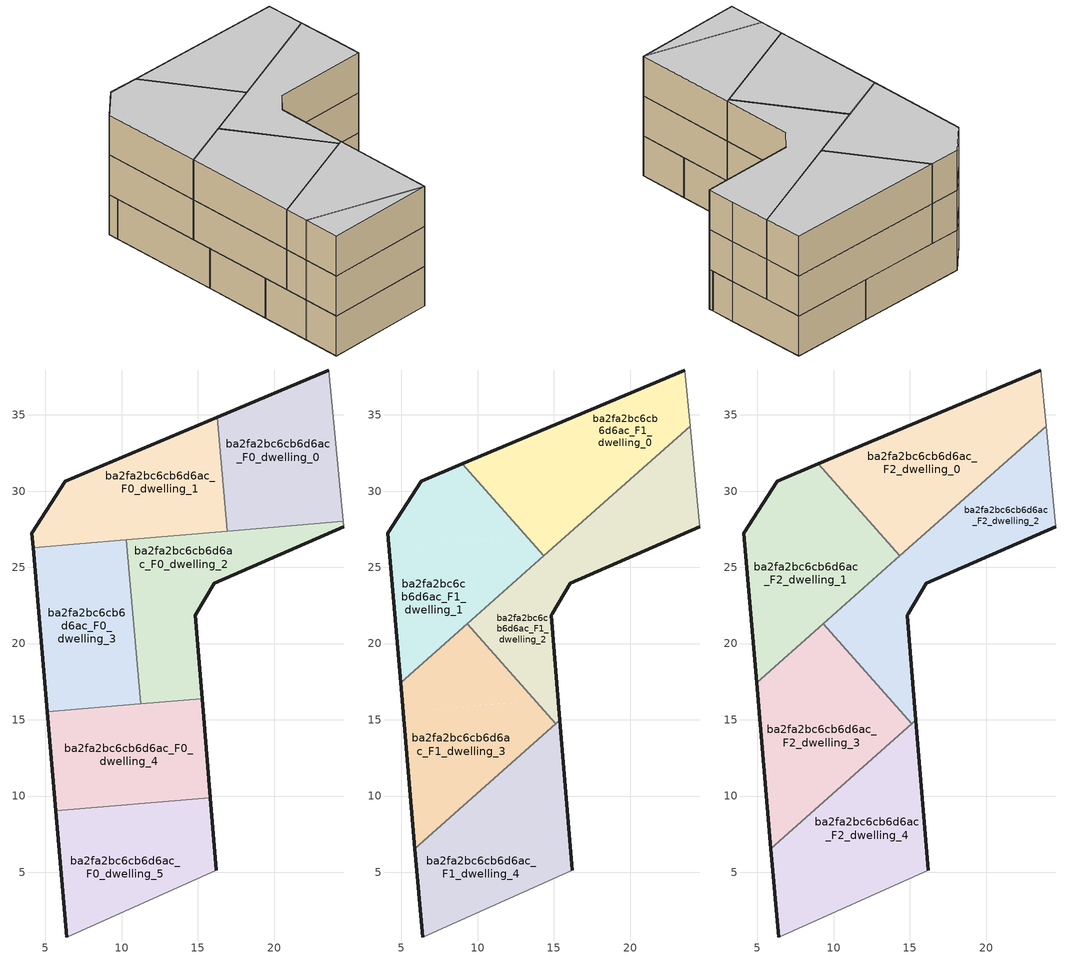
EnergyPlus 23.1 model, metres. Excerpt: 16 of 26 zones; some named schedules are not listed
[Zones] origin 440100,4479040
ba2fa2bc6cb6d6ac_F0_dwelling_0
 floor ground (EU_floor_Construction): 24.53,28.04 24.32,30.4 23.57,37.94 16.27,34.86 16.92,27.38 z0
 wall outside (EU_wall_Construction): 16.27,34.86 23.57,37.94 z0:3
 wall to ba2fa2bc6cb6d6ac_F0_dwelling_1 (EU_wall_Construction): 16.92,27.38 16.27,34.86 z0:3
 wall adiabatic (EU_wall_Construction): 23.57,37.94 24.32,30.4 24.53,28.04 z0:3
 wall to ba2fa2bc6cb6d6ac_F0_dwelling_2 (EU_wall_Construction): 24.53,28.04 16.92,27.38 z0:3
ba2fa2bc6cb6d6ac_F0_dwelling_1
 floor ground (EU_floor_Construction): 16.92,27.38 16.27,34.86 6.32,30.65 4.11,27.23 4.19,26.28 z0
 wall outside (EU_wall_Construction): 4.19,26.28 4.11,27.23 6.32,30.65 16.27,34.86 z0:3
 wall to ba2fa2bc6cb6d6ac_F0_dwelling_3 (EU_wall_Construction): 10.32,26.81 4.19,26.28 z0:3
 wall to ba2fa2bc6cb6d6ac_F0_dwelling_2 (EU_wall_Construction): 16.92,27.38 10.32,26.81 z0:3
ba2fa2bc6cb6d6ac_F0_dwelling_2
 floor ground (EU_floor_Construction): 15.28,16.4 14.83,21.86 16.07,23.96 24.57,27.66 24.53,28.04 10.32,26.81 11.24,16.05 z0
 wall outside (EU_wall_Construction): 24.57,27.66 16.07,23.96 14.83,21.86 15.28,16.4 z0:3
 wall adiabatic (EU_wall_Construction): 24.53,28.04 24.57,27.66 z0:3
 wall to ba2fa2bc6cb6d6ac_F0_dwelling_3 (EU_wall_Construction): 11.24,16.05 10.32,26.81 z0:3
 wall to ba2fa2bc6cb6d6ac_F0_dwelling_4 (EU_wall_Construction): 15.28,16.4 11.24,16.05 z0:3
ba2fa2bc6cb6d6ac_F0_dwelling_3
 floor ground (EU_floor_Construction): 11.24,16.05 10.32,26.81 4.19,26.28 5.12,15.52 z0
 wall outside (EU_wall_Construction): 5.12,15.52 4.19,26.28 z0:3
 wall to ba2fa2bc6cb6d6ac_F0_dwelling_4 (EU_wall_Construction): 11.24,16.05 5.12,15.52 z0:3
ba2fa2bc6cb6d6ac_F0_dwelling_4
 floor ground (EU_floor_Construction): 15.82,9.9 15.28,16.4 5.12,15.52 5.68,9.03 z0
 wall outside (EU_wall_Construction): 15.28,16.4 15.82,9.9 / 5.68,9.03 5.12,15.52 z0:3
 wall to ba2fa2bc6cb6d6ac_F0_dwelling_5 (EU_wall_Construction): 15.82,9.9 5.68,9.03 z0:3
ba2fa2bc6cb6d6ac_F0_dwelling_5
 floor ground (EU_floor_Construction): 16.21,5.14 15.82,9.9 5.68,9.03 6.39,0.76 z0
 wall outside (EU_wall_Construction): 15.82,9.9 16.21,5.14 / 6.39,0.76 5.68,9.03 z0:3
 wall adiabatic (EU_wall_Construction): 16.21,5.14 6.39,0.76 z0:3
ba2fa2bc6cb6d6ac_F1_dwelling_0
 floor to ba2fa2bc6cb6d6ac_F0_dwelling_0 (EU_floor_Construction): 23.94,34.25 23.57,37.94 16.27,34.86 16.87,27.99 z3
 floor to ba2fa2bc6cb6d6ac_F0_dwelling_1 (EU_floor_Construction): 16.1,27.31 16.87,27.99 16.27,34.86 9,31.79 13.18,27.06 z3
 floor to ba2fa2bc6cb6d6ac_F0_dwelling_2 (EU_floor_Construction): 16.1,27.31 13.18,27.06 14.34,25.75 z3
 wall outside (EU_wall_Construction): 9,31.79 23.57,37.94 z3:6
 wall adiabatic (EU_wall_Construction): 23.57,37.94 23.94,34.25 z3:6
 wall to ba2fa2bc6cb6d6ac_F1_dwelling_1 (EU_wall_Construction): 14.34,25.75 9,31.79 z3:6
 wall to ba2fa2bc6cb6d6ac_F1_dwelling_2 (EU_wall_Construction): 23.94,34.25 14.34,25.75 z3:6
ba2fa2bc6cb6d6ac_F1_dwelling_1
 floor to ba2fa2bc6cb6d6ac_F0_dwelling_1 (EU_floor_Construction): 13.18,27.06 9,31.79 6.32,30.65 4.11,27.23 4.19,26.28 z3
 floor to ba2fa2bc6cb6d6ac_F0_dwelling_3 (EU_floor_Construction): 10.69,22.52 10.32,26.81 4.19,26.28 4.96,17.44 z3
 floor to ba2fa2bc6cb6d6ac_F0_dwelling_2 (EU_floor_Construction): 14.34,25.75 13.18,27.06 10.32,26.81 10.69,22.52 z3
 wall outside (EU_wall_Construction): 4.96,17.44 4.11,27.23 6.32,30.65 9,31.79 z3:6
 wall to ba2fa2bc6cb6d6ac_F1_dwelling_3 (EU_wall_Construction): 9.32,21.31 4.96,17.44 z3:6
 wall to ba2fa2bc6cb6d6ac_F1_dwelling_2 (EU_wall_Construction): 14.34,25.75 9.32,21.31 z3:6
ba2fa2bc6cb6d6ac_F1_dwelling_2
 floor to ba2fa2bc6cb6d6ac_F0_dwelling_2 (EU_floor_Construction): 15.28,16.4 14.83,21.86 14.89,21.97 16.07,23.96 24.57,27.66 24.53,28.04 16.1,27.31 10.69,22.52 10.95,19.46 13.78,16.27 z3
 floor to ba2fa2bc6cb6d6ac_F0_dwelling_0 (EU_floor_Construction): 24.53,28.04 24.32,30.4 23.94,34.25 16.87,27.99 16.92,27.38 z3
 floor to ba2fa2bc6cb6d6ac_F0_dwelling_4 (EU_floor_Construction): 15.4,14.97 15.28,16.4 13.78,16.27 15.13,14.74 z3
 floor to ba2fa2bc6cb6d6ac_F0_dwelling_3 (EU_floor_Construction): 10.95,19.46 10.69,22.52 9.32,21.31 z3
 floor to ba2fa2bc6cb6d6ac_F0_dwelling_1 (EU_floor_Construction): 16.92,27.38 16.87,27.99 16.1,27.31 z3
 wall outside (EU_wall_Construction): 24.57,27.66 16.07,23.96 14.89,21.97 14.83,21.86 15.4,14.97 z3:6
 wall adiabatic (EU_wall_Construction): 23.94,34.25 24.32,30.4 24.57,27.66 z3:6
 wall to ba2fa2bc6cb6d6ac_F1_dwelling_3 (EU_wall_Construction): 15.13,14.74 9.32,21.31 z3:6
 wall to ba2fa2bc6cb6d6ac_F1_dwelling_4 (EU_wall_Construction): 15.4,14.97 15.13,14.74 z3:6
ba2fa2bc6cb6d6ac_F1_dwelling_3
 floor to ba2fa2bc6cb6d6ac_F0_dwelling_3 (EU_floor_Construction): 11.24,16.05 10.95,19.46 9.32,21.31 4.96,17.44 5.12,15.52 z3
 floor to ba2fa2bc6cb6d6ac_F0_dwelling_2 (EU_floor_Construction): 13.78,16.27 10.95,19.46 11.24,16.05 z3
 floor to ba2fa2bc6cb6d6ac_F0_dwelling_4 (EU_floor_Construction): 15.13,14.74 13.78,16.27 5.12,15.52 5.68,9.03 9,9.31 z3
 floor to ba2fa2bc6cb6d6ac_F0_dwelling_5 (EU_floor_Construction): 9,9.31 5.68,9.03 5.89,6.56 z3
 wall outside (EU_wall_Construction): 5.89,6.56 4.96,17.44 z3:6
 wall to ba2fa2bc6cb6d6ac_F1_dwelling_4 (EU_wall_Construction): 15.13,14.74 5.89,6.56 z3:6
ba2fa2bc6cb6d6ac_F1_dwelling_4
 floor to ba2fa2bc6cb6d6ac_F0_dwelling_4 (EU_floor_Construction): 15.81,9.9 15.4,14.97 9,9.31 z3
 floor to ba2fa2bc6cb6d6ac_F0_dwelling_5 (EU_floor_Construction): 16.21,5.14 15.81,9.9 9,9.31 5.89,6.56 6.39,0.76 z3
 wall outside (EU_wall_Construction): 15.4,14.97 16.21,5.14 / 6.39,0.76 5.89,6.56 z3:6
 wall adiabatic (EU_wall_Construction): 16.21,5.14 6.39,0.76 z3:6
ba2fa2bc6cb6d6ac_F2_dwelling_0
 floor to ba2fa2bc6cb6d6ac_F1_dwelling_0 (EU_floor_Construction): 23.94,34.25 23.57,37.94 9,31.79 14.34,25.75 z6
 wall outside (EU_wall_Construction): 9,31.79 23.57,37.94 z6:9
 wall adiabatic (EU_wall_Construction): 23.57,37.94 23.94,34.25 z6:9
 wall to ba2fa2bc6cb6d6ac_F2_dwelling_1 (EU_wall_Construction): 14.34,25.75 9,31.79 z6:9
 wall to ba2fa2bc6cb6d6ac_F2_dwelling_2 (EU_wall_Construction): 23.94,34.25 14.34,25.75 z6:9
 ceiling to ba2fa2bc6cb6d6ac_F3_dwelling_0 (EU_floor_Construction): 23.57,37.94 23.94,34.25 14.34,25.75 9,31.79 z9
ba2fa2bc6cb6d6ac_F2_dwelling_1
 floor to ba2fa2bc6cb6d6ac_F1_dwelling_1 (EU_floor_Construction): 14.34,25.75 9,31.79 6.32,30.65 4.11,27.23 4.96,17.44 z6
 wall outside (EU_wall_Construction): 4.96,17.44 4.11,27.23 6.32,30.65 9,31.79 z6:9
 wall to ba2fa2bc6cb6d6ac_F2_dwelling_3 (EU_wall_Construction): 9.32,21.31 4.96,17.44 z6:9
 wall to ba2fa2bc6cb6d6ac_F2_dwelling_2 (EU_wall_Construction): 14.34,25.75 9.32,21.31 z6:9
 ceiling to ba2fa2bc6cb6d6ac_F3_dwelling_1 (EU_floor_Construction): 9,31.79 14.34,25.75 4.96,17.44 4.11,27.23 6.32,30.65 z9
ba2fa2bc6cb6d6ac_F2_dwelling_2
 floor to ba2fa2bc6cb6d6ac_F1_dwelling_2 (EU_floor_Construction): 15.4,14.97 14.83,21.86 14.89,21.97 16.07,23.96 24.57,27.66 24.32,30.4 23.94,34.25 9.32,21.31 15.13,14.74 z6
 wall outside (EU_wall_Construction): 24.57,27.66 16.07,23.96 14.89,21.97 14.83,21.86 15.4,14.97 z6:9
 wall adiabatic (EU_wall_Construction): 23.94,34.25 24.32,30.4 24.57,27.66 z6:9
 wall to ba2fa2bc6cb6d6ac_F2_dwelling_3 (EU_wall_Construction): 15.13,14.74 9.32,21.31 z6:9
 wall to ba2fa2bc6cb6d6ac_F2_dwelling_4 (EU_wall_Construction): 15.4,14.97 15.13,14.74 z6:9
 ceiling to ba2fa2bc6cb6d6ac_F3_dwelling_2 (EU_floor_Construction): 23.94,34.25 24.32,30.4 24.57,27.66 16.07,23.96 14.89,21.97 14.83,21.86 15.4,14.97 15.13,14.74 9.32,21.31 z9
ba2fa2bc6cb6d6ac_F2_dwelling_3
 floor to ba2fa2bc6cb6d6ac_F1_dwelling_3 (EU_floor_Construction): 15.13,14.74 9.32,21.31 4.96,17.44 5.89,6.56 z6
 wall outside (EU_wall_Construction): 5.89,6.56 4.96,17.44 z6:9
 wall to ba2fa2bc6cb6d6ac_F2_dwelling_4 (EU_wall_Construction): 15.13,14.74 5.89,6.56 z6:9
 ceiling to ba2fa2bc6cb6d6ac_F3_dwelling_3 (EU_floor_Construction): 9.32,21.31 15.13,14.74 5.89,6.56 4.96,17.44 z9
ba2fa2bc6cb6d6ac_F2_dwelling_4
 floor to ba2fa2bc6cb6d6ac_F1_dwelling_4 (EU_floor_Construction): 16.21,5.14 15.4,14.97 5.89,6.56 6.39,0.76 z6
 wall outside (EU_wall_Construction): 15.4,14.97 16.21,5.14 / 6.39,0.76 5.89,6.56 z6:9
 wall adiabatic (EU_wall_Construction): 16.21,5.14 6.39,0.76 z6:9
 ceiling to ba2fa2bc6cb6d6ac_F3_dwelling_4 (EU_floor_Construction): 15.4,14.97 16.21,5.14 6.39,0.76 5.89,6.56 z9
shading: 6.1,4.29 16.21,5.14 z0:9
[Building]
EU S2 Campaign: North Axis=0; Terrain=City; Solar Distribution=FullExterior
[Site:Location]
Madrid: Latitude=40.5; Longitude=-3.5; Time Zone=1; Elevation=609
[SizingPeriod:WeatherFileDays]
AnnualSizingPeriod: Begin Month=1; Begin Day of Month=1; End Month=12; End Day of Month=31; Day of Week for Start Day=Monday; Use Weather File Daylight Saving Period=No; Use Weather File Rain and Snow Indicators=No
[MATERIAL]
EU_InternalMass_Material: Roughness=MediumRough; Thickness=0.1; Conductivity=1; Density=1800; Specific Heat=900; Thermal Absorptance=0.9; Solar Absorptance=0.7; Visible Absorptance=0.7
[MATERIAL:NOMASS] Roughness=MediumRough; Thermal Absorptance=0.9; Solar Absorptance=0.7; Visible Absorptance=0.7
Name | Thermal Resistance
EU_wall_NoMass | 0.609216
EU_floor_NoMass | 0.568163
[CONSTRUCTION]
EU_wall_Construction: EU_wall_NoMass
EU_floor_Construction: EU_floor_NoMass
EU_InternalMass_Construction: EU_InternalMass_Material
[ZONE] Type=1; Multiplier=1; Ceiling Height=autocalculate; Floor Area=autocalculate; Part of Total Floor Area=Yes
Name | Volume
ba2fa2bc6cb6d6ac_F0_dwelling_0 | 199.163
ba2fa2bc6cb6d6ac_F1_dwelling_0; ba2fa2bc6cb6d6ac_F2_dwelling_0 | 238.98
ba2fa2bc6cb6d6ac_F0_dwelling_1 | 199.172
ba2fa2bc6cb6d6ac_F1_dwelling_1; ba2fa2bc6cb6d6ac_F2_dwelling_1 | 238.982
ba2fa2bc6cb6d6ac_F0_dwelling_2 | 199.146
ba2fa2bc6cb6d6ac_F1_dwelling_2; ba2fa2bc6cb6d6ac_F2_dwelling_2 | 238.987
ba2fa2bc6cb6d6ac_F0_dwelling_3 | 199.159
ba2fa2bc6cb6d6ac_F1_dwelling_3; ba2fa2bc6cb6d6ac_F2_dwelling_3 | 239.008
ba2fa2bc6cb6d6ac_F0_dwelling_4 | 199.151
ba2fa2bc6cb6d6ac_F1_dwelling_4; ba2fa2bc6cb6d6ac_F2_dwelling_4 | 239
ba2fa2bc6cb6d6ac_F0_dwelling_5 | 199.157
[INTERNALMASS] Construction=EU_InternalMass_Construction
Name | Zone or ZoneList | Surface Area
ba2fa2bc6cb6d6ac_F0_dwelling_0_EU_InternalMass | ba2fa2bc6cb6d6ac_F0_dwelling_0 | 66.3864
ba2fa2bc6cb6d6ac_F0_dwelling_1_EU_InternalMass | ba2fa2bc6cb6d6ac_F0_dwelling_1 | 66.3904
ba2fa2bc6cb6d6ac_F0_dwelling_2_EU_InternalMass | ba2fa2bc6cb6d6ac_F0_dwelling_2 | 66.3819
ba2fa2bc6cb6d6ac_F0_dwelling_3_EU_InternalMass | ba2fa2bc6cb6d6ac_F0_dwelling_3 | 66.382
ba2fa2bc6cb6d6ac_F0_dwelling_4_EU_InternalMass | ba2fa2bc6cb6d6ac_F0_dwelling_4 | 66.387
ba2fa2bc6cb6d6ac_F0_dwelling_5_EU_InternalMass | ba2fa2bc6cb6d6ac_F0_dwelling_5 | 66.3856
ba2fa2bc6cb6d6ac_F1_dwelling_0_EU_InternalMass | ba2fa2bc6cb6d6ac_F1_dwelling_0 | 79.6634
ba2fa2bc6cb6d6ac_F1_dwelling_1_EU_InternalMass | ba2fa2bc6cb6d6ac_F1_dwelling_1 | 79.6589
ba2fa2bc6cb6d6ac_F1_dwelling_2_EU_InternalMass | ba2fa2bc6cb6d6ac_F1_dwelling_2 | 79.6622
ba2fa2bc6cb6d6ac_F1_dwelling_3_EU_InternalMass | ba2fa2bc6cb6d6ac_F1_dwelling_3 | 79.6704
ba2fa2bc6cb6d6ac_F1_dwelling_4_EU_InternalMass | ba2fa2bc6cb6d6ac_F1_dwelling_4 | 79.6667
ba2fa2bc6cb6d6ac_F2_dwelling_0_EU_InternalMass | ba2fa2bc6cb6d6ac_F2_dwelling_0 | 79.6634
ba2fa2bc6cb6d6ac_F2_dwelling_1_EU_InternalMass | ba2fa2bc6cb6d6ac_F2_dwelling_1 | 79.6589
ba2fa2bc6cb6d6ac_F2_dwelling_2_EU_InternalMass | ba2fa2bc6cb6d6ac_F2_dwelling_2 | 79.6622
ba2fa2bc6cb6d6ac_F2_dwelling_3_EU_InternalMass | ba2fa2bc6cb6d6ac_F2_dwelling_3 | 79.6704
ba2fa2bc6cb6d6ac_F2_dwelling_4_EU_InternalMass | ba2fa2bc6cb6d6ac_F2_dwelling_4 | 79.6667
[OTHEREQUIPMENT] Fuel Type=Electricity; Design Level Calculation Method=Watts/Area; Power per Zone Floor Area=1; Fraction Latent=0; Fraction Radiant=0; Fraction Lost=0; Carbon Dioxide Generation Rate=0; EndUse Subcategory=EU_Step8_InternalGains
Name | Zone or ZoneList or Space or SpaceList | Schedule
EU_Step8_InternalGain_ba2fa2bc6cb6d6ac_F0_dwelling_0_f000 | ba2fa2bc6cb6d6ac_F0_dwelling_0 | EU_Step8_GainSchedule_ba2fa2bc6cb6d6ac_F0_dwelling_0_f000
EU_Step8_InternalGain_ba2fa2bc6cb6d6ac_F0_dwelling_1_f000 | ba2fa2bc6cb6d6ac_F0_dwelling_1 | EU_Step8_GainSchedule_ba2fa2bc6cb6d6ac_F0_dwelling_1_f000
EU_Step8_InternalGain_ba2fa2bc6cb6d6ac_F0_dwelling_2_f000 | ba2fa2bc6cb6d6ac_F0_dwelling_2 | EU_Step8_GainSchedule_ba2fa2bc6cb6d6ac_F0_dwelling_2_f000
EU_Step8_InternalGain_ba2fa2bc6cb6d6ac_F0_dwelling_3_f000 | ba2fa2bc6cb6d6ac_F0_dwelling_3 | EU_Step8_GainSchedule_ba2fa2bc6cb6d6ac_F0_dwelling_3_f000
EU_Step8_InternalGain_ba2fa2bc6cb6d6ac_F0_dwelling_4_f000 | ba2fa2bc6cb6d6ac_F0_dwelling_4 | EU_Step8_GainSchedule_ba2fa2bc6cb6d6ac_F0_dwelling_4_f000
EU_Step8_InternalGain_ba2fa2bc6cb6d6ac_F0_dwelling_5_f000 | ba2fa2bc6cb6d6ac_F0_dwelling_5 | EU_Step8_GainSchedule_ba2fa2bc6cb6d6ac_F0_dwelling_5_f000
EU_Step8_InternalGain_ba2fa2bc6cb6d6ac_F1_dwelling_0_f000 | ba2fa2bc6cb6d6ac_F1_dwelling_0 | EU_Step8_GainSchedule_ba2fa2bc6cb6d6ac_F1_dwelling_0_f000
EU_Step8_InternalGain_ba2fa2bc6cb6d6ac_F1_dwelling_1_f000 | ba2fa2bc6cb6d6ac_F1_dwelling_1 | EU_Step8_GainSchedule_ba2fa2bc6cb6d6ac_F1_dwelling_1_f000
EU_Step8_InternalGain_ba2fa2bc6cb6d6ac_F1_dwelling_2_f000 | ba2fa2bc6cb6d6ac_F1_dwelling_2 | EU_Step8_GainSchedule_ba2fa2bc6cb6d6ac_F1_dwelling_2_f000
EU_Step8_InternalGain_ba2fa2bc6cb6d6ac_F1_dwelling_3_f000 | ba2fa2bc6cb6d6ac_F1_dwelling_3 | EU_Step8_GainSchedule_ba2fa2bc6cb6d6ac_F1_dwelling_3_f000
EU_Step8_InternalGain_ba2fa2bc6cb6d6ac_F1_dwelling_4_f000 | ba2fa2bc6cb6d6ac_F1_dwelling_4 | EU_Step8_GainSchedule_ba2fa2bc6cb6d6ac_F1_dwelling_4_f000
EU_Step8_InternalGain_ba2fa2bc6cb6d6ac_F2_dwelling_0_f000 | ba2fa2bc6cb6d6ac_F2_dwelling_0 | EU_Step8_GainSchedule_ba2fa2bc6cb6d6ac_F2_dwelling_0_f000
EU_Step8_InternalGain_ba2fa2bc6cb6d6ac_F2_dwelling_1_f000 | ba2fa2bc6cb6d6ac_F2_dwelling_1 | EU_Step8_GainSchedule_ba2fa2bc6cb6d6ac_F2_dwelling_1_f000
EU_Step8_InternalGain_ba2fa2bc6cb6d6ac_F2_dwelling_2_f000 | ba2fa2bc6cb6d6ac_F2_dwelling_2 | EU_Step8_GainSchedule_ba2fa2bc6cb6d6ac_F2_dwelling_2_f000
EU_Step8_InternalGain_ba2fa2bc6cb6d6ac_F2_dwelling_3_f000 | ba2fa2bc6cb6d6ac_F2_dwelling_3 | EU_Step8_GainSchedule_ba2fa2bc6cb6d6ac_F2_dwelling_3_f000
EU_Step8_InternalGain_ba2fa2bc6cb6d6ac_F2_dwelling_4_f000 | ba2fa2bc6cb6d6ac_F2_dwelling_4 | EU_Step8_GainSchedule_ba2fa2bc6cb6d6ac_F2_dwelling_4_f000
[ZONEVENTILATION:DESIGNFLOWRATE] Schedule=EU_AlwaysOn; Design Flow Rate Calculation Method=AirChanges/Hour; Air Changes per Hour=0.752966; Ventilation Type=Natural; Fan Pressure Rise=0; Fan Total Efficiency=1; Constant Term Coefficient=1; Temperature Term Coefficient=0; Velocity Term Coefficient=0; Velocity Squared Term Coefficient=0; Minimum Indoor Temperature=-100; Maximum Indoor Temperature=100; Delta Temperature=-100; Minimum Outdoor Temperature=-100; Maximum Outdoor Temperature=100; Maximum Wind Speed=40
Name | Zone or ZoneList or Space or SpaceList
EU_ConstantAir_ba2fa2bc6cb6d6ac_F0_dwelling_0 | ba2fa2bc6cb6d6ac_F0_dwelling_0
EU_ConstantAir_ba2fa2bc6cb6d6ac_F0_dwelling_1 | ba2fa2bc6cb6d6ac_F0_dwelling_1
EU_ConstantAir_ba2fa2bc6cb6d6ac_F0_dwelling_2 | ba2fa2bc6cb6d6ac_F0_dwelling_2
EU_ConstantAir_ba2fa2bc6cb6d6ac_F0_dwelling_3 | ba2fa2bc6cb6d6ac_F0_dwelling_3
EU_ConstantAir_ba2fa2bc6cb6d6ac_F0_dwelling_4 | ba2fa2bc6cb6d6ac_F0_dwelling_4
EU_ConstantAir_ba2fa2bc6cb6d6ac_F0_dwelling_5 | ba2fa2bc6cb6d6ac_F0_dwelling_5
EU_ConstantAir_ba2fa2bc6cb6d6ac_F1_dwelling_0 | ba2fa2bc6cb6d6ac_F1_dwelling_0
EU_ConstantAir_ba2fa2bc6cb6d6ac_F1_dwelling_1 | ba2fa2bc6cb6d6ac_F1_dwelling_1
EU_ConstantAir_ba2fa2bc6cb6d6ac_F1_dwelling_2 | ba2fa2bc6cb6d6ac_F1_dwelling_2
EU_ConstantAir_ba2fa2bc6cb6d6ac_F1_dwelling_3 | ba2fa2bc6cb6d6ac_F1_dwelling_3
EU_ConstantAir_ba2fa2bc6cb6d6ac_F1_dwelling_4 | ba2fa2bc6cb6d6ac_F1_dwelling_4
EU_ConstantAir_ba2fa2bc6cb6d6ac_F2_dwelling_0 | ba2fa2bc6cb6d6ac_F2_dwelling_0
EU_ConstantAir_ba2fa2bc6cb6d6ac_F2_dwelling_1 | ba2fa2bc6cb6d6ac_F2_dwelling_1
EU_ConstantAir_ba2fa2bc6cb6d6ac_F2_dwelling_2 | ba2fa2bc6cb6d6ac_F2_dwelling_2
EU_ConstantAir_ba2fa2bc6cb6d6ac_F2_dwelling_3 | ba2fa2bc6cb6d6ac_F2_dwelling_3
EU_ConstantAir_ba2fa2bc6cb6d6ac_F2_dwelling_4 | ba2fa2bc6cb6d6ac_F2_dwelling_4
[HVACTEMPLATE:THERMOSTAT] Constant Heating Setpoint=20; Constant Cooling Setpoint=50
EU_HeatOnly_ba2fa2bc6cb6d6ac_F0_dwelling_0; EU_HeatOnly_ba2fa2bc6cb6d6ac_F0_dwelling_1; EU_HeatOnly_ba2fa2bc6cb6d6ac_F0_dwelling_2; EU_HeatOnly_ba2fa2bc6cb6d6ac_F0_dwelling_3; EU_HeatOnly_ba2fa2bc6cb6d6ac_F0_dwelling_4; EU_HeatOnly_ba2fa2bc6cb6d6ac_F0_dwelling_5; EU_HeatOnly_ba2fa2bc6cb6d6ac_F1_dwelling_0; EU_HeatOnly_ba2fa2bc6cb6d6ac_F1_dwelling_1; EU_HeatOnly_ba2fa2bc6cb6d6ac_F1_dwelling_2; EU_HeatOnly_ba2fa2bc6cb6d6ac_F1_dwelling_3; EU_HeatOnly_ba2fa2bc6cb6d6ac_F1_dwelling_4; EU_HeatOnly_ba2fa2bc6cb6d6ac_F2_dwelling_0; EU_HeatOnly_ba2fa2bc6cb6d6ac_F2_dwelling_1; EU_HeatOnly_ba2fa2bc6cb6d6ac_F2_dwelling_2; EU_HeatOnly_ba2fa2bc6cb6d6ac_F2_dwelling_3; EU_HeatOnly_ba2fa2bc6cb6d6ac_F2_dwelling_4; EU_HeatOnly_ba2fa2bc6cb6d6ac_F3_dwelling_0; EU_HeatOnly_ba2fa2bc6cb6d6ac_F3_dwelling_1; EU_HeatOnly_ba2fa2bc6cb6d6ac_F3_dwelling_2; EU_HeatOnly_ba2fa2bc6cb6d6ac_F3_dwelling_3; EU_HeatOnly_ba2fa2bc6cb6d6ac_F3_dwelling_4; EU_HeatOnly_ba2fa2bc6cb6d6ac_F4_dwelling_0; EU_HeatOnly_ba2fa2bc6cb6d6ac_F4_dwelling_1; EU_HeatOnly_ba2fa2bc6cb6d6ac_F4_dwelling_2; EU_HeatOnly_ba2fa2bc6cb6d6ac_F4_dwelling_3; EU_HeatOnly_ba2fa2bc6cb6d6ac_F4_dwelling_4
